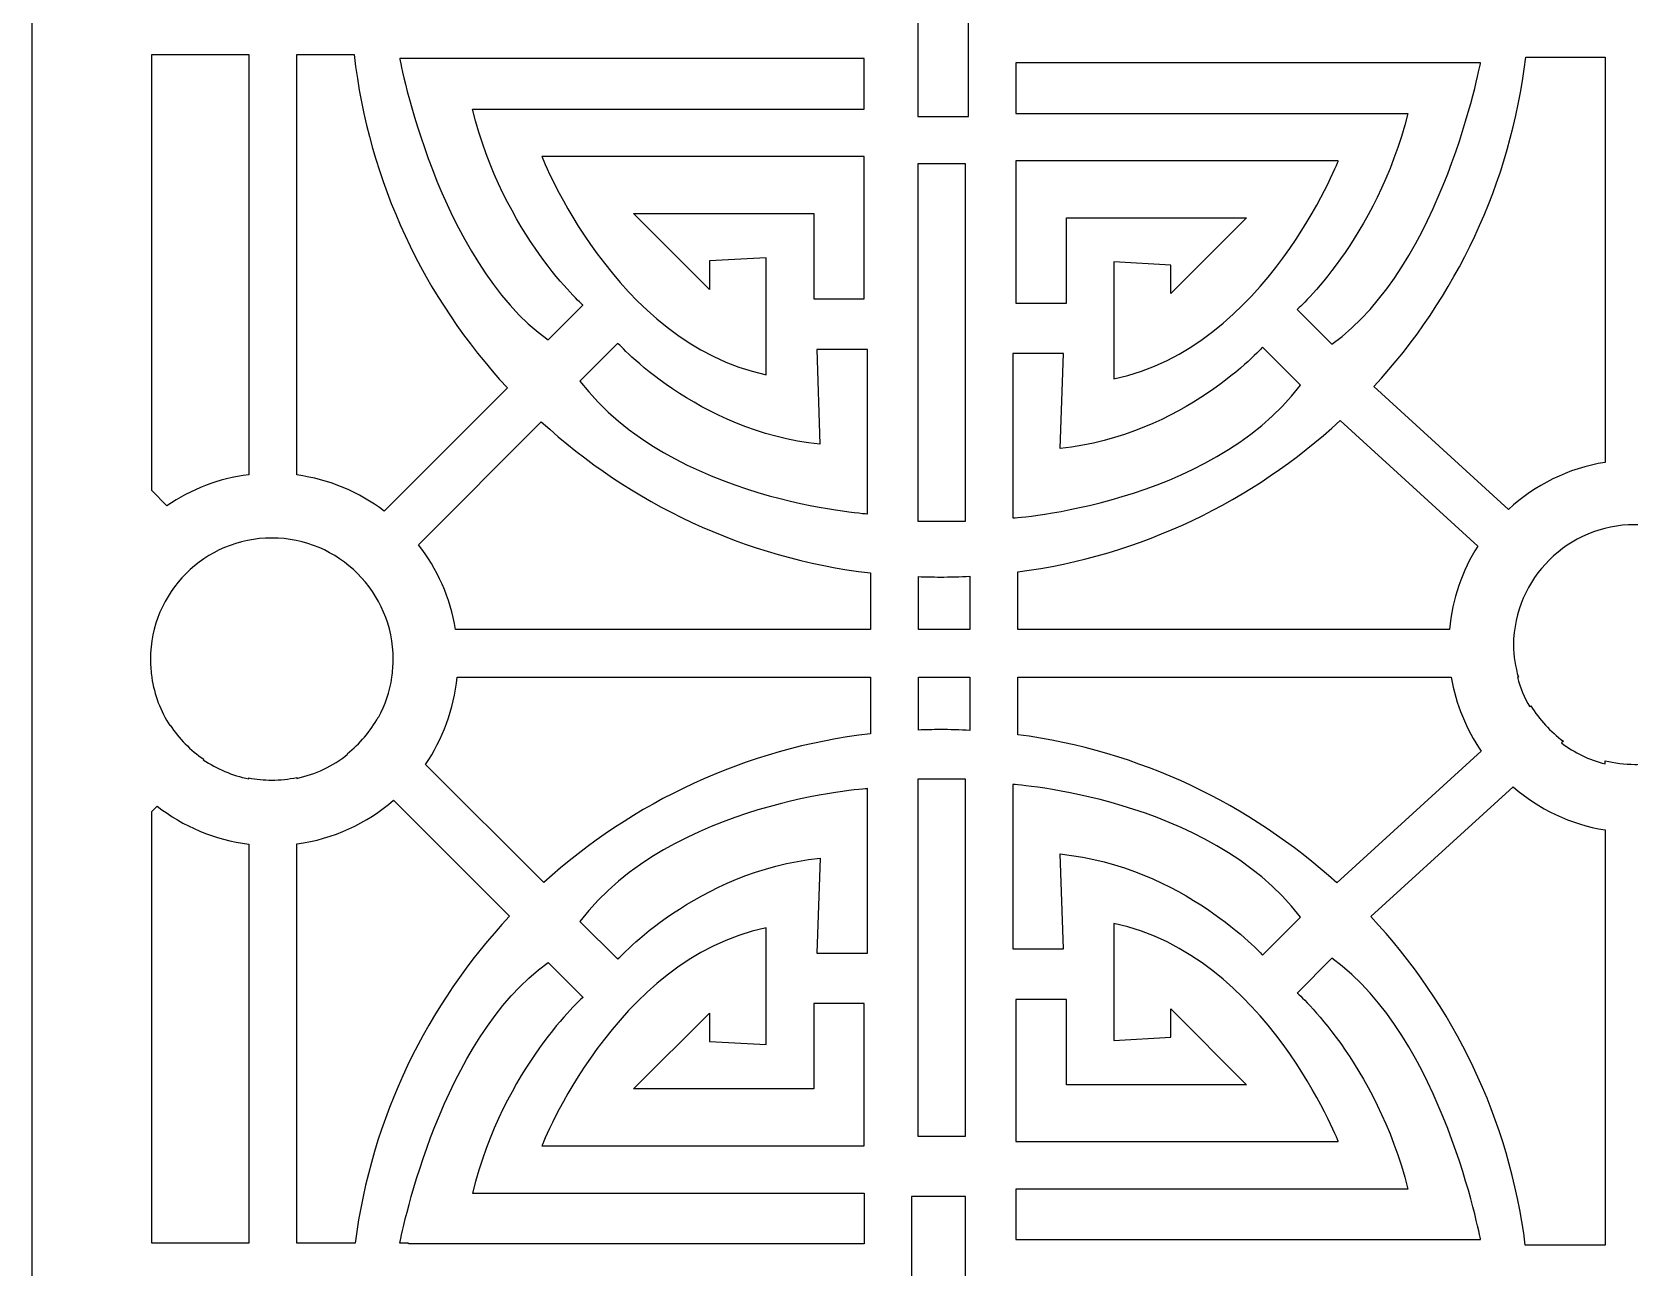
# Model space of a CAD drawing. Header units: centimetres. Extents: x 11.2 to 19.2, y -9 to 9.
# Drawn here: x 11.169 to 15.192, y -6.579 to -3.469 of the extents above; entities that cross this region are included whole.
import ezdxf

# ---------------------------------------------------------------- set-up
doc = ezdxf.new("R2010")
doc.units = ezdxf.units.CM
doc.header["$MEASUREMENT"] = 0
doc.layers.add('layer 1', color=7, linetype='Continuous')

msp = doc.modelspace()

# ---------------------------------------------------------------- linework, layer by layer
at = {"layer": 'layer 1', "color": 250}
for points, knots in [([(11.16922, 9.00077), (11.16922, 9.00077), (19.21435, 9.00077), (19.21435, 9.00077), (19.21435, 9.00077), (19.21435, 9.00077), (19.21435, -9.00021), (19.21435, -9.00021), (19.21435, -9.00021), (19.21435, -9.00021), (11.16922, -9.00021), (11.16922, -9.00021), (11.16922, -9.00021), (11.16922, -9.00021), (11.16922, 9.00077), (11.16922, 9.00077)], [0, 0, 0, 0, 0.2, 0.2, 0.2, 0.2, 0.4, 0.4, 0.4, 0.4, 0.6, 0.6, 0.6, 0.6, 1, 1, 1, 1]), ([(13.52814, -3.68204), (13.52814, -3.68204), (13.40081, -3.68204), (13.40081, -3.68204), (13.40081, -3.68204), (13.40081, -3.68204), (13.40081, -3.42731), (13.40081, -3.42731), (13.40081, -3.42731), (13.40081, -3.42731), (13.13816, -3.42731), (13.13816, -3.42731), (13.13816, -3.42731), (13.13816, -3.42731), (13.13816, -3.29999), (13.13816, -3.29999), (13.13816, -3.29999), (13.13816, -3.29999), (13.38489, -3.292), (13.38489, -3.292), (13.38489, -3.292), (13.38489, -3.292), (13.38489, -3.04525), (13.38489, -3.04525), (13.38489, -3.04525), (13.38489, -3.04525), (13.5202, -3.04525), (13.5202, -3.04525), (13.5202, -3.04525), (13.5202, -3.04525), (13.5202, -3.28403), (13.5202, -3.28403), (13.5202, -3.28403), (13.5202, -3.28403), (13.78286, -3.28403), (13.78286, -3.28403), (13.78286, -3.28403), (13.78286, -3.28403), (13.78286, -3.42731), (13.78286, -3.42731), (13.78286, -3.42731), (13.78286, -3.42731), (13.52814, -3.42731), (13.52814, -3.42731), (13.52814, -3.42731), (13.52814, -3.42731), (13.52814, -3.68204), (13.52814, -3.68204)], [0, 0, 0, 0, 0.0769231, 0.0769231, 0.0769231, 0.0769231, 0.1538462, 0.1538462, 0.1538462, 0.1538462, 0.2307692, 0.2307692, 0.2307692, 0.2307692, 0.3076923, 0.3076923, 0.3076923, 0.3076923, 0.3846154, 0.3846154, 0.3846154, 0.3846154, 0.4615385, 0.4615385, 0.4615385, 0.4615385, 0.5384615, 0.5384615, 0.5384615, 0.5384615, 0.6153846, 0.6153846, 0.6153846, 0.6153846, 0.6923077, 0.6923077, 0.6923077, 0.6923077, 0.7692308, 0.7692308, 0.7692308, 0.7692308, 0.8461538, 0.8461538, 0.8461538, 0.8461538, 1, 1, 1, 1]), ([(11.50912, -4.66197), (11.5693, -4.62083), (11.63954, -4.59334), (11.71539, -4.58398), (11.71539, -4.58398), (11.71539, -4.58398), (11.71539, -3.52577), (11.71539, -3.52577), (11.71539, -3.52577), (11.71539, -3.52577), (11.47091, -3.52577), (11.47091, -3.52577), (11.47091, -3.52577), (11.47091, -3.52577), (11.47091, -4.62376), (11.47091, -4.62376), (11.47091, -4.62376), (11.47091, -4.62376), (11.50912, -4.66197), (11.50912, -4.66197)], [0, 0, 0, 0, 0.1666667, 0.1666667, 0.1666667, 0.1666667, 0.3333333, 0.3333333, 0.3333333, 0.3333333, 0.5, 0.5, 0.5, 0.5, 0.6666667, 0.6666667, 0.6666667, 0.6666667, 1, 1, 1, 1]), ([(11.83607, -4.5846), (11.91812, -4.59558), (11.99347, -4.62778), (12.05639, -4.67552), (12.05639, -4.67552), (12.05639, -4.67552), (12.36666, -4.36525), (12.36666, -4.36525), (12.36666, -4.36525), (12.1574, -4.13931), (12.01747, -3.84822), (11.98071, -3.52577), (11.98071, -3.52577), (11.98071, -3.52577), (11.83607, -3.52577), (11.83607, -3.52577), (11.83607, -3.52577), (11.83607, -3.52577), (11.83607, -4.5846), (11.83607, -4.5846)], [0, 0, 0, 0, 0.1666667, 0.1666667, 0.1666667, 0.1666667, 0.3333333, 0.3333333, 0.3333333, 0.3333333, 0.5, 0.5, 0.5, 0.5, 0.6666667, 0.6666667, 0.6666667, 0.6666667, 1, 1, 1, 1]), ([(12.0954, -3.5361), (12.0954, -3.5361), (13.26544, -3.5361), (13.26544, -3.5361), (13.26544, -3.5361), (13.26544, -3.5361), (13.26544, -3.66342), (13.26544, -3.66342), (13.26544, -3.66342), (13.26544, -3.66342), (12.27845, -3.66342), (12.27845, -3.66342), (12.27845, -3.66342), (12.35809, -3.98182), (12.55706, -4.15693), (12.55706, -4.15693), (12.55706, -4.15693), (12.55706, -4.15693), (12.46951, -4.2445), (12.46951, -4.2445), (12.46951, -4.2445), (12.19094, -4.04549), (12.0954, -3.5361), (12.0954, -3.5361)], [0, 0, 0, 0, 0.1428571, 0.1428571, 0.1428571, 0.1428571, 0.2857143, 0.2857143, 0.2857143, 0.2857143, 0.4285714, 0.4285714, 0.4285714, 0.4285714, 0.5714286, 0.5714286, 0.5714286, 0.5714286, 0.7142857, 0.7142857, 0.7142857, 0.7142857, 1, 1, 1, 1]), ([(14.88838, -4.67118), (14.95458, -4.61003), (15.03844, -4.56772), (15.13145, -4.55278), (15.13145, -4.55278), (15.13145, -4.55278), (15.13145, -3.53281), (15.13145, -3.53281), (15.13145, -3.53281), (15.13145, -3.53281), (14.93148, -3.53281), (14.93148, -3.53281), (14.93148, -3.53281), (14.89368, -3.85095), (14.75539, -4.13823), (14.54927, -4.36204), (14.54927, -4.36204), (14.54927, -4.36204), (14.88838, -4.67118), (14.88838, -4.67118)], [0, 0, 0, 0, 0.1666667, 0.1666667, 0.1666667, 0.1666667, 0.3333333, 0.3333333, 0.3333333, 0.3333333, 0.5, 0.5, 0.5, 0.5, 0.6666667, 0.6666667, 0.6666667, 0.6666667, 1, 1, 1, 1]), ([(14.44355, -4.25514), (14.44355, -4.25514), (14.35598, -4.16761), (14.35598, -4.16761), (14.35598, -4.16761), (14.35598, -4.16761), (14.55495, -3.99247), (14.63456, -3.67411), (14.63456, -3.67411), (14.63456, -3.67411), (13.64754, -3.67411), (13.64754, -3.67411), (13.64754, -3.67411), (13.64754, -3.67411), (13.64754, -3.54671), (13.64754, -3.54671), (13.64754, -3.54671), (13.64754, -3.54671), (14.81761, -3.54671), (14.81761, -3.54671), (14.81761, -3.54671), (14.81761, -3.54671), (14.7221, -4.05615), (14.44355, -4.25514)], [0, 0, 0, 0, 0.1428571, 0.1428571, 0.1428571, 0.1428571, 0.2857143, 0.2857143, 0.2857143, 0.2857143, 0.4285714, 0.4285714, 0.4285714, 0.4285714, 0.5714286, 0.5714286, 0.5714286, 0.5714286, 0.7142857, 0.7142857, 0.7142857, 0.7142857, 1, 1, 1, 1]), ([(12.68441, -3.92611), (12.68441, -3.92611), (12.87542, -4.11715), (12.87542, -4.11715), (12.87542, -4.11715), (12.87542, -4.11715), (12.87542, -4.04549), (12.87542, -4.04549), (12.87542, -4.04549), (12.87542, -4.04549), (13.01872, -4.03757), (13.01872, -4.03757), (13.01872, -4.03757), (13.01872, -4.03757), (13.01872, -4.33206), (13.01872, -4.33206), (13.01872, -4.33206), (12.63666, -4.25245), (12.45359, -3.78282), (12.45359, -3.78282), (12.45359, -3.78282), (12.45359, -3.78282), (13.26544, -3.78282), (13.26544, -3.78282), (13.26544, -3.78282), (13.26544, -3.78282), (13.26544, -4.14103), (13.26544, -4.14103), (13.26544, -4.14103), (13.26544, -4.14103), (13.13814, -4.14103), (13.13814, -4.14103), (13.13814, -4.14103), (13.13814, -4.14103), (13.13814, -3.92611), (13.13814, -3.92611), (13.13814, -3.92611), (13.13814, -3.92611), (12.68441, -3.92611), (12.68441, -3.92611)], [0, 0, 0, 0, 0.0909091, 0.0909091, 0.0909091, 0.0909091, 0.1818182, 0.1818182, 0.1818182, 0.1818182, 0.2727273, 0.2727273, 0.2727273, 0.2727273, 0.3636364, 0.3636364, 0.3636364, 0.3636364, 0.4545455, 0.4545455, 0.4545455, 0.4545455, 0.5454545, 0.5454545, 0.5454545, 0.5454545, 0.6363636, 0.6363636, 0.6363636, 0.6363636, 0.7272727, 0.7272727, 0.7272727, 0.7272727, 0.8181818, 0.8181818, 0.8181818, 0.8181818, 1, 1, 1, 1]), ([(13.5202, -4.70089), (13.5202, -4.70089), (13.40081, -4.70089), (13.40081, -4.70089), (13.40081, -4.70089), (13.40081, -4.70089), (13.40081, -3.80141), (13.40081, -3.80141), (13.40081, -3.80141), (13.40081, -3.80141), (13.5202, -3.80141), (13.5202, -3.80141), (13.5202, -3.80141), (13.5202, -3.80141), (13.5202, -4.70089), (13.5202, -4.70089)], [0, 0, 0, 0, 0.2, 0.2, 0.2, 0.2, 0.4, 0.4, 0.4, 0.4, 0.6, 0.6, 0.6, 0.6, 1, 1, 1, 1]), ([(14.22862, -3.93673), (14.22862, -3.93673), (13.77493, -3.93673), (13.77493, -3.93673), (13.77493, -3.93673), (13.77493, -3.93673), (13.77493, -4.15165), (13.77493, -4.15165), (13.77493, -4.15165), (13.77493, -4.15165), (13.64754, -4.15165), (13.64754, -4.15165), (13.64754, -4.15165), (13.64754, -4.15165), (13.64754, -3.79344), (13.64754, -3.79344), (13.64754, -3.79344), (13.64754, -3.79344), (14.45947, -3.79344), (14.45947, -3.79344), (14.45947, -3.79344), (14.45947, -3.79344), (14.27638, -4.2631), (13.8943, -4.34269), (13.8943, -4.34269), (13.8943, -4.34269), (13.8943, -4.04819), (13.8943, -4.04819), (13.8943, -4.04819), (13.8943, -4.04819), (14.03758, -4.05615), (14.03758, -4.05615), (14.03758, -4.05615), (14.03758, -4.05615), (14.03758, -4.12776), (14.03758, -4.12776), (14.03758, -4.12776), (14.03758, -4.12776), (14.22862, -3.93673), (14.22862, -3.93673)], [0, 0, 0, 0, 0.0909091, 0.0909091, 0.0909091, 0.0909091, 0.1818182, 0.1818182, 0.1818182, 0.1818182, 0.2727273, 0.2727273, 0.2727273, 0.2727273, 0.3636364, 0.3636364, 0.3636364, 0.3636364, 0.4545455, 0.4545455, 0.4545455, 0.4545455, 0.5454545, 0.5454545, 0.5454545, 0.5454545, 0.6363636, 0.6363636, 0.6363636, 0.6363636, 0.7272727, 0.7272727, 0.7272727, 0.7272727, 0.8181818, 0.8181818, 0.8181818, 0.8181818, 1, 1, 1, 1]), ([(13.27343, -4.68229), (13.27343, -4.68229), (12.77995, -4.65043), (12.54909, -4.34797), (12.54909, -4.34797), (12.54909, -4.34797), (12.6446, -4.25245), (12.6446, -4.25245), (12.6446, -4.25245), (12.6446, -4.25245), (12.8436, -4.47533), (13.15404, -4.50714), (13.15404, -4.50714), (13.15404, -4.50714), (13.14611, -4.26839), (13.14611, -4.26839), (13.14611, -4.26839), (13.14611, -4.26839), (13.27343, -4.26839), (13.27343, -4.26839), (13.27343, -4.26839), (13.27343, -4.26839), (13.27343, -4.68229), (13.27343, -4.68229)], [0, 0, 0, 0, 0.1428571, 0.1428571, 0.1428571, 0.1428571, 0.2857143, 0.2857143, 0.2857143, 0.2857143, 0.4285714, 0.4285714, 0.4285714, 0.4285714, 0.5714286, 0.5714286, 0.5714286, 0.5714286, 0.7142857, 0.7142857, 0.7142857, 0.7142857, 1, 1, 1, 1]), ([(13.6396, -4.6929), (13.6396, -4.6929), (13.6396, -4.279), (13.6396, -4.279), (13.6396, -4.279), (13.6396, -4.279), (13.76697, -4.279), (13.76697, -4.279), (13.76697, -4.279), (13.76697, -4.279), (13.759, -4.51781), (13.759, -4.51781), (13.759, -4.51781), (14.06941, -4.48598), (14.26838, -4.2631), (14.26838, -4.2631), (14.26838, -4.2631), (14.26838, -4.2631), (14.36394, -4.35859), (14.36394, -4.35859), (14.36394, -4.35859), (14.13309, -4.66106), (13.6396, -4.6929), (13.6396, -4.6929)], [0, 0, 0, 0, 0.1428571, 0.1428571, 0.1428571, 0.1428571, 0.2857143, 0.2857143, 0.2857143, 0.2857143, 0.4285714, 0.4285714, 0.4285714, 0.4285714, 0.5714286, 0.5714286, 0.5714286, 0.5714286, 0.7142857, 0.7142857, 0.7142857, 0.7142857, 1, 1, 1, 1]), ([(12.14242, -4.76016), (12.19007, -4.82093), (12.22303, -4.89377), (12.23598, -4.97332), (12.23598, -4.97332), (12.23598, -4.97332), (13.28109, -4.97332), (13.28109, -4.97332), (13.28109, -4.97332), (13.28109, -4.97332), (13.28109, -4.83131), (13.28109, -4.83131), (13.28109, -4.83131), (12.96316, -4.7939), (12.67604, -4.65605), (12.45216, -4.45041), (12.45216, -4.45041), (12.45216, -4.45041), (12.14242, -4.76016), (12.14242, -4.76016)], [0, 0, 0, 0, 0.1666667, 0.1666667, 0.1666667, 0.1666667, 0.3333333, 0.3333333, 0.3333333, 0.3333333, 0.5, 0.5, 0.5, 0.5, 0.6666667, 0.6666667, 0.6666667, 0.6666667, 1, 1, 1, 1]), ([(14.7395, -4.97332), (14.74634, -4.8967), (14.77161, -4.82537), (14.81087, -4.76383), (14.81087, -4.76383), (14.81087, -4.76383), (14.4639, -4.44753), (14.4639, -4.44753), (14.4639, -4.44753), (14.24434, -4.65033), (13.96349, -4.78773), (13.65218, -4.8287), (13.65218, -4.8287), (13.65218, -4.8287), (13.65218, -4.97332), (13.65218, -4.97332), (13.65218, -4.97332), (13.65218, -4.97332), (14.7395, -4.97332), (14.7395, -4.97332)], [0, 0, 0, 0, 0.1666667, 0.1666667, 0.1666667, 0.1666667, 0.3333333, 0.3333333, 0.3333333, 0.3333333, 0.5, 0.5, 0.5, 0.5, 0.6666667, 0.6666667, 0.6666667, 0.6666667, 1, 1, 1, 1]), ([(11.77336, -4.74338), (11.94207, -4.74338), (12.07891, -4.88009), (12.07915, -5.04874), (12.07915, -5.04874), (12.07907, -5.06413), (12.07785, -5.07924), (12.07558, -5.094), (12.07558, -5.094), (12.07558, -5.094), (12.07587, -5.094), (12.07587, -5.094), (12.07587, -5.094), (12.07056, -5.13011), (12.05896, -5.16418), (12.04218, -5.19502), (12.04218, -5.19502), (12.04218, -5.19502), (12.04147, -5.19431), (12.04147, -5.19431), (12.04147, -5.19431), (12.02177, -5.23013), (11.9951, -5.26157), (11.9633, -5.28681), (11.9633, -5.28681), (11.9633, -5.28681), (11.9644, -5.28791), (11.9644, -5.28791), (11.9644, -5.28791), (11.92762, -5.31738), (11.8839, -5.33854), (11.83607, -5.34851), (11.83607, -5.34851), (11.83607, -5.34851), (11.83607, -5.34653), (11.83607, -5.34653), (11.83607, -5.34653), (11.81582, -5.35075), (11.79485, -5.35298), (11.77336, -5.35298), (11.77336, -5.35298), (11.75354, -5.35298), (11.73416, -5.35107), (11.71539, -5.34747), (11.71539, -5.34747), (11.71539, -5.34747), (11.71539, -5.34944), (11.71539, -5.34944), (11.71539, -5.34944), (11.67357, -5.34141), (11.63478, -5.32488), (11.60089, -5.30168), (11.60089, -5.30168), (11.60089, -5.30168), (11.60206, -5.30051), (11.60206, -5.30051), (11.60206, -5.30051), (11.56847, -5.27775), (11.53965, -5.24847), (11.5174, -5.21451), (11.5174, -5.21451), (11.5174, -5.21451), (11.51662, -5.21529), (11.51662, -5.21529), (11.51662, -5.21529), (11.49339, -5.17947), (11.47745, -5.13849), (11.47091, -5.09445), (11.47091, -5.09445), (11.47091, -5.09445), (11.47091, -5.094), (11.47091, -5.094), (11.47091, -5.094), (11.47091, -5.094), (11.47113, -5.094), (11.47113, -5.094), (11.47113, -5.094), (11.46905, -5.08041), (11.46785, -5.06652), (11.46761, -5.0524), (11.46761, -5.0524), (11.46761, -5.0524), (11.4676, -5.05166), (11.4676, -5.05166), (11.4676, -5.05166), (11.4676, -5.05166), (11.46759, -5.05036), (11.46759, -5.05036), (11.46759, -5.05036), (11.46759, -5.05036), (11.46758, -5.04887), (11.46758, -5.04887), (11.46758, -5.04887), (11.46774, -4.88015), (11.60461, -4.74338), (11.77336, -4.74338)], [0, 0, 0, 0, 0.04, 0.04, 0.04, 0.04, 0.08, 0.08, 0.08, 0.08, 0.12, 0.12, 0.12, 0.12, 0.16, 0.16, 0.16, 0.16, 0.2, 0.2, 0.2, 0.2, 0.24, 0.24, 0.24, 0.24, 0.28, 0.28, 0.28, 0.28, 0.32, 0.32, 0.32, 0.32, 0.36, 0.36, 0.36, 0.36, 0.4, 0.4, 0.4, 0.4, 0.44, 0.44, 0.44, 0.44, 0.48, 0.48, 0.48, 0.48, 0.52, 0.52, 0.52, 0.52, 0.56, 0.56, 0.56, 0.56, 0.6, 0.6, 0.6, 0.6, 0.64, 0.64, 0.64, 0.64, 0.68, 0.68, 0.68, 0.68, 0.72, 0.72, 0.72, 0.72, 0.76, 0.76, 0.76, 0.76, 0.8, 0.8, 0.8, 0.8, 0.84, 0.84, 0.84, 0.84, 0.88, 0.88, 0.88, 0.88, 0.92, 0.92, 0.92, 0.92, 1, 1, 1, 1]), ([(15.20635, -4.70977), (15.37416, -4.70977), (15.51042, -4.84502), (15.5121, -5.01244), (15.5121, -5.01244), (15.51165, -5.04072), (15.50735, -5.06807), (15.49973, -5.094), (15.49973, -5.094), (15.49973, -5.094), (15.50195, -5.094), (15.50195, -5.094), (15.50195, -5.094), (15.49273, -5.12882), (15.47752, -5.16121), (15.45749, -5.18999), (15.45749, -5.18999), (15.45749, -5.18999), (15.45406, -5.18686), (15.45406, -5.18686), (15.45406, -5.18686), (15.43018, -5.2198), (15.3999, -5.2478), (15.36503, -5.26902), (15.36503, -5.26902), (15.36503, -5.26902), (15.37022, -5.27374), (15.37022, -5.27374), (15.37022, -5.27374), (15.33507, -5.2961), (15.29506, -5.31148), (15.25212, -5.31793), (15.25212, -5.31793), (15.25212, -5.31793), (15.25212, -5.30996), (15.25212, -5.30996), (15.25212, -5.30996), (15.23719, -5.31221), (15.22191, -5.31338), (15.20635, -5.31338), (15.20635, -5.31338), (15.18051, -5.31338), (15.15542, -5.31016), (15.13145, -5.30412), (15.13145, -5.30412), (15.13145, -5.30412), (15.13145, -5.31208), (15.13145, -5.31208), (15.13145, -5.31208), (15.09105, -5.3019), (15.05384, -5.28369), (15.02163, -5.25923), (15.02163, -5.25923), (15.02163, -5.25923), (15.02645, -5.25484), (15.02645, -5.25484), (15.02645, -5.25484), (14.9937, -5.23098), (14.96586, -5.20077), (14.94476, -5.16602), (14.94476, -5.16602), (14.94476, -5.16602), (14.9417, -5.16881), (14.9417, -5.16881), (14.9417, -5.16881), (14.92825, -5.14563), (14.91776, -5.12052), (14.91074, -5.094), (14.91074, -5.094), (14.91074, -5.094), (14.91296, -5.094), (14.91296, -5.094), (14.91296, -5.094), (14.90534, -5.06809), (14.90104, -5.04077), (14.9006, -5.0125), (14.9006, -5.0125), (14.90224, -4.84505), (15.03851, -4.70977), (15.20635, -4.70977)], [0, 0, 0, 0, 0.047619, 0.047619, 0.047619, 0.047619, 0.0952381, 0.0952381, 0.0952381, 0.0952381, 0.1428571, 0.1428571, 0.1428571, 0.1428571, 0.1904762, 0.1904762, 0.1904762, 0.1904762, 0.2380952, 0.2380952, 0.2380952, 0.2380952, 0.2857143, 0.2857143, 0.2857143, 0.2857143, 0.3333333, 0.3333333, 0.3333333, 0.3333333, 0.3809524, 0.3809524, 0.3809524, 0.3809524, 0.4285714, 0.4285714, 0.4285714, 0.4285714, 0.4761905, 0.4761905, 0.4761905, 0.4761905, 0.5238095, 0.5238095, 0.5238095, 0.5238095, 0.5714286, 0.5714286, 0.5714286, 0.5714286, 0.6190476, 0.6190476, 0.6190476, 0.6190476, 0.6666667, 0.6666667, 0.6666667, 0.6666667, 0.7142857, 0.7142857, 0.7142857, 0.7142857, 0.7619048, 0.7619048, 0.7619048, 0.7619048, 0.8095238, 0.8095238, 0.8095238, 0.8095238, 0.8571429, 0.8571429, 0.8571429, 0.8571429, 0.9047619, 0.9047619, 0.9047619, 0.9047619, 1, 1, 1, 1]), ([(13.40177, -4.97332), (13.40177, -4.97332), (13.53151, -4.97332), (13.53151, -4.97332), (13.53151, -4.97332), (13.53151, -4.97332), (13.53151, -4.83967), (13.53151, -4.83967), (13.53151, -4.83967), (13.50667, -4.8409), (13.48168, -4.84157), (13.45654, -4.84157), (13.45654, -4.84157), (13.43819, -4.84157), (13.41995, -4.84114), (13.40177, -4.84048), (13.40177, -4.84048), (13.40177, -4.84048), (13.40177, -4.97332), (13.40177, -4.97332)], [0, 0, 0, 0, 0.1666667, 0.1666667, 0.1666667, 0.1666667, 0.3333333, 0.3333333, 0.3333333, 0.3333333, 0.5, 0.5, 0.5, 0.5, 0.6666667, 0.6666667, 0.6666667, 0.6666667, 1, 1, 1, 1]), ([(12.23998, -5.094), (12.23229, -5.17488), (12.20407, -5.24977), (12.16056, -5.3134), (12.16056, -5.3134), (12.16056, -5.3134), (12.45831, -5.61116), (12.45831, -5.61116), (12.45831, -5.61116), (12.68131, -5.4087), (12.9661, -5.27309), (13.28109, -5.23603), (13.28109, -5.23603), (13.28109, -5.23603), (13.28109, -5.094), (13.28109, -5.094), (13.28109, -5.094), (13.28109, -5.094), (12.23998, -5.094), (12.23998, -5.094)], [0, 0, 0, 0, 0.1666667, 0.1666667, 0.1666667, 0.1666667, 0.3333333, 0.3333333, 0.3333333, 0.3333333, 0.5, 0.5, 0.5, 0.5, 0.6666667, 0.6666667, 0.6666667, 0.6666667, 1, 1, 1, 1]), ([(13.53151, -5.094), (13.53151, -5.094), (13.40177, -5.094), (13.40177, -5.094), (13.40177, -5.094), (13.40177, -5.094), (13.40177, -5.22687), (13.40177, -5.22687), (13.40177, -5.22687), (13.41995, -5.22621), (13.43819, -5.22577), (13.45654, -5.22577), (13.45654, -5.22577), (13.48168, -5.22577), (13.50667, -5.22644), (13.53151, -5.22768), (13.53151, -5.22768), (13.53151, -5.22768), (13.53151, -5.094), (13.53151, -5.094)], [0, 0, 0, 0, 0.1666667, 0.1666667, 0.1666667, 0.1666667, 0.3333333, 0.3333333, 0.3333333, 0.3333333, 0.5, 0.5, 0.5, 0.5, 0.6666667, 0.6666667, 0.6666667, 0.6666667, 1, 1, 1, 1]), ([(14.81946, -5.28024), (14.78188, -5.22541), (14.75565, -5.16221), (14.74416, -5.094), (14.74416, -5.094), (14.74416, -5.094), (13.65218, -5.094), (13.65218, -5.094), (13.65218, -5.094), (13.65218, -5.094), (13.65218, -5.23864), (13.65218, -5.23864), (13.65218, -5.23864), (13.95951, -5.27907), (14.23719, -5.41348), (14.45554, -5.612), (14.45554, -5.612), (14.45554, -5.612), (14.81946, -5.28024), (14.81946, -5.28024)], [0, 0, 0, 0, 0.1666667, 0.1666667, 0.1666667, 0.1666667, 0.3333333, 0.3333333, 0.3333333, 0.3333333, 0.5, 0.5, 0.5, 0.5, 0.6666667, 0.6666667, 0.6666667, 0.6666667, 1, 1, 1, 1]), ([(13.27343, -5.37443), (13.27343, -5.37443), (13.27343, -5.78835), (13.27343, -5.78835), (13.27343, -5.78835), (13.27343, -5.78835), (13.14612, -5.78835), (13.14612, -5.78835), (13.14612, -5.78835), (13.14612, -5.78835), (13.15406, -5.54957), (13.15406, -5.54957), (13.15406, -5.54957), (12.84366, -5.58137), (12.64465, -5.80427), (12.64465, -5.80427), (12.64465, -5.80427), (12.64465, -5.80427), (12.54912, -5.70873), (12.54912, -5.70873), (12.54912, -5.70873), (12.77995, -5.40626), (13.27343, -5.37443), (13.27343, -5.37443)], [0, 0, 0, 0, 0.1428571, 0.1428571, 0.1428571, 0.1428571, 0.2857143, 0.2857143, 0.2857143, 0.2857143, 0.4285714, 0.4285714, 0.4285714, 0.4285714, 0.5714286, 0.5714286, 0.5714286, 0.5714286, 0.7142857, 0.7142857, 0.7142857, 0.7142857, 1, 1, 1, 1]), ([(13.40081, -5.35056), (13.40081, -5.35056), (13.5202, -5.35056), (13.5202, -5.35056), (13.5202, -5.35056), (13.5202, -5.35056), (13.5202, -6.24997), (13.5202, -6.24997), (13.5202, -6.24997), (13.5202, -6.24997), (13.40081, -6.24997), (13.40081, -6.24997), (13.40081, -6.24997), (13.40081, -6.24997), (13.40081, -5.35056), (13.40081, -5.35056)], [0, 0, 0, 0, 0.2, 0.2, 0.2, 0.2, 0.4, 0.4, 0.4, 0.4, 0.6, 0.6, 0.6, 0.6, 1, 1, 1, 1]), ([(13.6396, -5.36382), (13.6396, -5.36382), (14.13315, -5.39566), (14.36397, -5.69812), (14.36397, -5.69812), (14.36397, -5.69812), (14.26844, -5.79362), (14.26844, -5.79362), (14.26844, -5.79362), (14.26844, -5.79362), (14.06944, -5.57077), (13.75906, -5.53894), (13.75906, -5.53894), (13.75906, -5.53894), (13.76697, -5.7777), (13.76697, -5.7777), (13.76697, -5.7777), (13.76697, -5.7777), (13.6396, -5.7777), (13.6396, -5.7777), (13.6396, -5.7777), (13.6396, -5.7777), (13.6396, -5.36382), (13.6396, -5.36382)], [0, 0, 0, 0, 0.1428571, 0.1428571, 0.1428571, 0.1428571, 0.2857143, 0.2857143, 0.2857143, 0.2857143, 0.4285714, 0.4285714, 0.4285714, 0.4285714, 0.5714286, 0.5714286, 0.5714286, 0.5714286, 0.7142857, 0.7142857, 0.7142857, 0.7142857, 1, 1, 1, 1]), ([(15.13145, -5.47833), (15.04375, -5.46424), (14.96417, -5.42585), (14.89987, -5.37023), (14.89987, -5.37023), (14.89987, -5.37023), (14.5416, -5.69684), (14.5416, -5.69684), (14.5416, -5.69684), (14.74978, -5.91938), (14.89037, -6.20595), (14.93049, -6.52387), (14.93049, -6.52387), (14.93049, -6.52387), (15.13145, -6.52387), (15.13145, -6.52387), (15.13145, -6.52387), (15.13145, -6.52387), (15.13145, -5.47833), (15.13145, -5.47833)], [0, 0, 0, 0, 0.1666667, 0.1666667, 0.1666667, 0.1666667, 0.3333333, 0.3333333, 0.3333333, 0.3333333, 0.5, 0.5, 0.5, 0.5, 0.6666667, 0.6666667, 0.6666667, 0.6666667, 1, 1, 1, 1]), ([(11.71539, -5.51436), (11.62887, -5.50368), (11.54964, -5.46944), (11.48434, -5.41823), (11.48434, -5.41823), (11.48434, -5.41823), (11.47091, -5.43166), (11.47091, -5.43166), (11.47091, -5.43166), (11.47091, -5.43166), (11.47091, -6.51884), (11.47091, -6.51884), (11.47091, -6.51884), (11.47091, -6.51884), (11.71539, -6.51884), (11.71539, -6.51884), (11.71539, -6.51884), (11.71539, -6.51884), (11.71539, -5.51436), (11.71539, -5.51436)], [0, 0, 0, 0, 0.1666667, 0.1666667, 0.1666667, 0.1666667, 0.3333333, 0.3333333, 0.3333333, 0.3333333, 0.5, 0.5, 0.5, 0.5, 0.6666667, 0.6666667, 0.6666667, 0.6666667, 1, 1, 1, 1]), ([(12.0801, -5.40362), (12.01279, -5.46192), (11.9287, -5.50135), (11.83607, -5.51374), (11.83607, -5.51374), (11.83607, -5.51374), (11.83607, -6.51884), (11.83607, -6.51884), (11.83607, -6.51884), (11.83607, -6.51884), (11.98324, -6.51884), (11.98324, -6.51884), (11.98324, -6.51884), (12.02424, -6.20247), (12.16473, -5.91733), (12.37231, -5.69582), (12.37231, -5.69582), (12.37231, -5.69582), (12.0801, -5.40362), (12.0801, -5.40362)], [0, 0, 0, 0, 0.1666667, 0.1666667, 0.1666667, 0.1666667, 0.3333333, 0.3333333, 0.3333333, 0.3333333, 0.5, 0.5, 0.5, 0.5, 0.6666667, 0.6666667, 0.6666667, 0.6666667, 1, 1, 1, 1]), ([(12.68444, -6.13061), (12.68444, -6.13061), (13.13816, -6.13061), (13.13816, -6.13061), (13.13816, -6.13061), (13.13816, -6.13061), (13.13816, -5.91567), (13.13816, -5.91567), (13.13816, -5.91567), (13.13816, -5.91567), (13.26549, -5.91567), (13.26549, -5.91567), (13.26549, -5.91567), (13.26549, -5.91567), (13.26549, -6.27387), (13.26549, -6.27387), (13.26549, -6.27387), (13.26549, -6.27387), (12.45359, -6.27387), (12.45359, -6.27387), (12.45359, -6.27387), (12.45359, -6.27387), (12.63666, -5.80427), (13.01874, -5.72465), (13.01874, -5.72465), (13.01874, -5.72465), (13.01874, -6.01917), (13.01874, -6.01917), (13.01874, -6.01917), (13.01874, -6.01917), (12.87545, -6.0112), (12.87545, -6.0112), (12.87545, -6.0112), (12.87545, -6.0112), (12.87545, -5.93956), (12.87545, -5.93956), (12.87545, -5.93956), (12.87545, -5.93956), (12.68444, -6.13061), (12.68444, -6.13061)], [0, 0, 0, 0, 0.0909091, 0.0909091, 0.0909091, 0.0909091, 0.1818182, 0.1818182, 0.1818182, 0.1818182, 0.2727273, 0.2727273, 0.2727273, 0.2727273, 0.3636364, 0.3636364, 0.3636364, 0.3636364, 0.4545455, 0.4545455, 0.4545455, 0.4545455, 0.5454545, 0.5454545, 0.5454545, 0.5454545, 0.6363636, 0.6363636, 0.6363636, 0.6363636, 0.7272727, 0.7272727, 0.7272727, 0.7272727, 0.8181818, 0.8181818, 0.8181818, 0.8181818, 1, 1, 1, 1]), ([(14.22865, -6.11998), (14.22865, -6.11998), (14.03761, -5.92896), (14.03761, -5.92896), (14.03761, -5.92896), (14.03761, -5.92896), (14.03761, -6.00056), (14.03761, -6.00056), (14.03761, -6.00056), (14.03761, -6.00056), (13.89432, -6.00854), (13.89432, -6.00854), (13.89432, -6.00854), (13.89432, -6.00854), (13.89432, -5.71404), (13.89432, -5.71404), (13.89432, -5.71404), (14.2764, -5.79362), (14.45951, -6.26324), (14.45951, -6.26324), (14.45951, -6.26324), (14.45951, -6.26324), (13.64759, -6.26324), (13.64759, -6.26324), (13.64759, -6.26324), (13.64759, -6.26324), (13.64759, -5.90507), (13.64759, -5.90507), (13.64759, -5.90507), (13.64759, -5.90507), (13.77496, -5.90507), (13.77496, -5.90507), (13.77496, -5.90507), (13.77496, -5.90507), (13.77496, -6.11998), (13.77496, -6.11998), (13.77496, -6.11998), (13.77496, -6.11998), (14.22865, -6.11998), (14.22865, -6.11998)], [0, 0, 0, 0, 0.0909091, 0.0909091, 0.0909091, 0.0909091, 0.1818182, 0.1818182, 0.1818182, 0.1818182, 0.2727273, 0.2727273, 0.2727273, 0.2727273, 0.3636364, 0.3636364, 0.3636364, 0.3636364, 0.4545455, 0.4545455, 0.4545455, 0.4545455, 0.5454545, 0.5454545, 0.5454545, 0.5454545, 0.6363636, 0.6363636, 0.6363636, 0.6363636, 0.7272727, 0.7272727, 0.7272727, 0.7272727, 0.8181818, 0.8181818, 0.8181818, 0.8181818, 1, 1, 1, 1]), ([(12.09577, -6.51884), (12.09577, -6.51884), (12.11791, -6.51884), (12.11791, -6.51884), (12.11791, -6.51884), (12.11791, -6.51884), (12.11791, -6.52064), (12.11791, -6.52064), (12.11791, -6.52064), (12.11791, -6.52064), (13.26549, -6.52064), (13.26549, -6.52064), (13.26549, -6.52064), (13.26549, -6.52064), (13.26549, -6.39328), (13.26549, -6.39328), (13.26549, -6.39328), (13.26549, -6.39328), (12.2785, -6.39328), (12.2785, -6.39328), (12.2785, -6.39328), (12.35809, -6.07489), (12.55708, -5.89976), (12.55708, -5.89976), (12.55708, -5.89976), (12.55708, -5.89976), (12.46951, -5.81221), (12.46951, -5.81221), (12.46951, -5.81221), (12.20046, -6.00442), (12.10216, -6.48622), (12.09577, -6.51884)], [0, 0, 0, 0, 0.1111111, 0.1111111, 0.1111111, 0.1111111, 0.2222222, 0.2222222, 0.2222222, 0.2222222, 0.3333333, 0.3333333, 0.3333333, 0.3333333, 0.4444444, 0.4444444, 0.4444444, 0.4444444, 0.5555556, 0.5555556, 0.5555556, 0.5555556, 0.6666667, 0.6666667, 0.6666667, 0.6666667, 0.7777778, 0.7777778, 0.7777778, 0.7777778, 1, 1, 1, 1]), ([(14.81766, -6.50997), (14.81766, -6.50997), (13.64759, -6.50997), (13.64759, -6.50997), (13.64759, -6.50997), (13.64759, -6.50997), (13.64759, -6.38266), (13.64759, -6.38266), (13.64759, -6.38266), (13.64759, -6.38266), (14.63456, -6.38266), (14.63456, -6.38266), (14.63456, -6.38266), (14.55499, -6.06429), (14.35598, -5.88917), (14.35598, -5.88917), (14.35598, -5.88917), (14.35598, -5.88917), (14.44355, -5.80161), (14.44355, -5.80161), (14.44355, -5.80161), (14.72213, -6.00056), (14.81766, -6.50997), (14.81766, -6.50997)], [0, 0, 0, 0, 0.1428571, 0.1428571, 0.1428571, 0.1428571, 0.2857143, 0.2857143, 0.2857143, 0.2857143, 0.4285714, 0.4285714, 0.4285714, 0.4285714, 0.5714286, 0.5714286, 0.5714286, 0.5714286, 0.7142857, 0.7142857, 0.7142857, 0.7142857, 1, 1, 1, 1]), ([(13.52814, -7.03801), (13.52814, -7.03801), (13.40081, -7.03801), (13.40081, -7.03801), (13.40081, -7.03801), (13.40081, -7.03801), (13.40081, -6.78328), (13.40081, -6.78328), (13.40081, -6.78328), (13.40081, -6.78328), (13.13816, -6.78328), (13.13816, -6.78328), (13.13816, -6.78328), (13.13816, -6.78328), (13.13816, -6.65596), (13.13816, -6.65596), (13.13816, -6.65596), (13.13816, -6.65596), (13.38489, -6.64797), (13.38489, -6.64797), (13.38489, -6.64797), (13.38489, -6.64797), (13.38489, -6.40122), (13.38489, -6.40122), (13.38489, -6.40122), (13.38489, -6.40122), (13.5202, -6.40122), (13.5202, -6.40122), (13.5202, -6.40122), (13.5202, -6.40122), (13.5202, -6.63999), (13.5202, -6.63999), (13.5202, -6.63999), (13.5202, -6.63999), (13.78286, -6.63999), (13.78286, -6.63999), (13.78286, -6.63999), (13.78286, -6.63999), (13.78286, -6.78328), (13.78286, -6.78328), (13.78286, -6.78328), (13.78286, -6.78328), (13.52814, -6.78328), (13.52814, -6.78328), (13.52814, -6.78328), (13.52814, -6.78328), (13.52814, -7.03801), (13.52814, -7.03801)], [0, 0, 0, 0, 0.0769231, 0.0769231, 0.0769231, 0.0769231, 0.1538462, 0.1538462, 0.1538462, 0.1538462, 0.2307692, 0.2307692, 0.2307692, 0.2307692, 0.3076923, 0.3076923, 0.3076923, 0.3076923, 0.3846154, 0.3846154, 0.3846154, 0.3846154, 0.4615385, 0.4615385, 0.4615385, 0.4615385, 0.5384615, 0.5384615, 0.5384615, 0.5384615, 0.6153846, 0.6153846, 0.6153846, 0.6153846, 0.6923077, 0.6923077, 0.6923077, 0.6923077, 0.7692308, 0.7692308, 0.7692308, 0.7692308, 0.8461538, 0.8461538, 0.8461538, 0.8461538, 1, 1, 1, 1])]:
    msp.add_open_spline(points, degree=3, knots=knots, dxfattribs=at)

doc.saveas('drawing.dxf')
